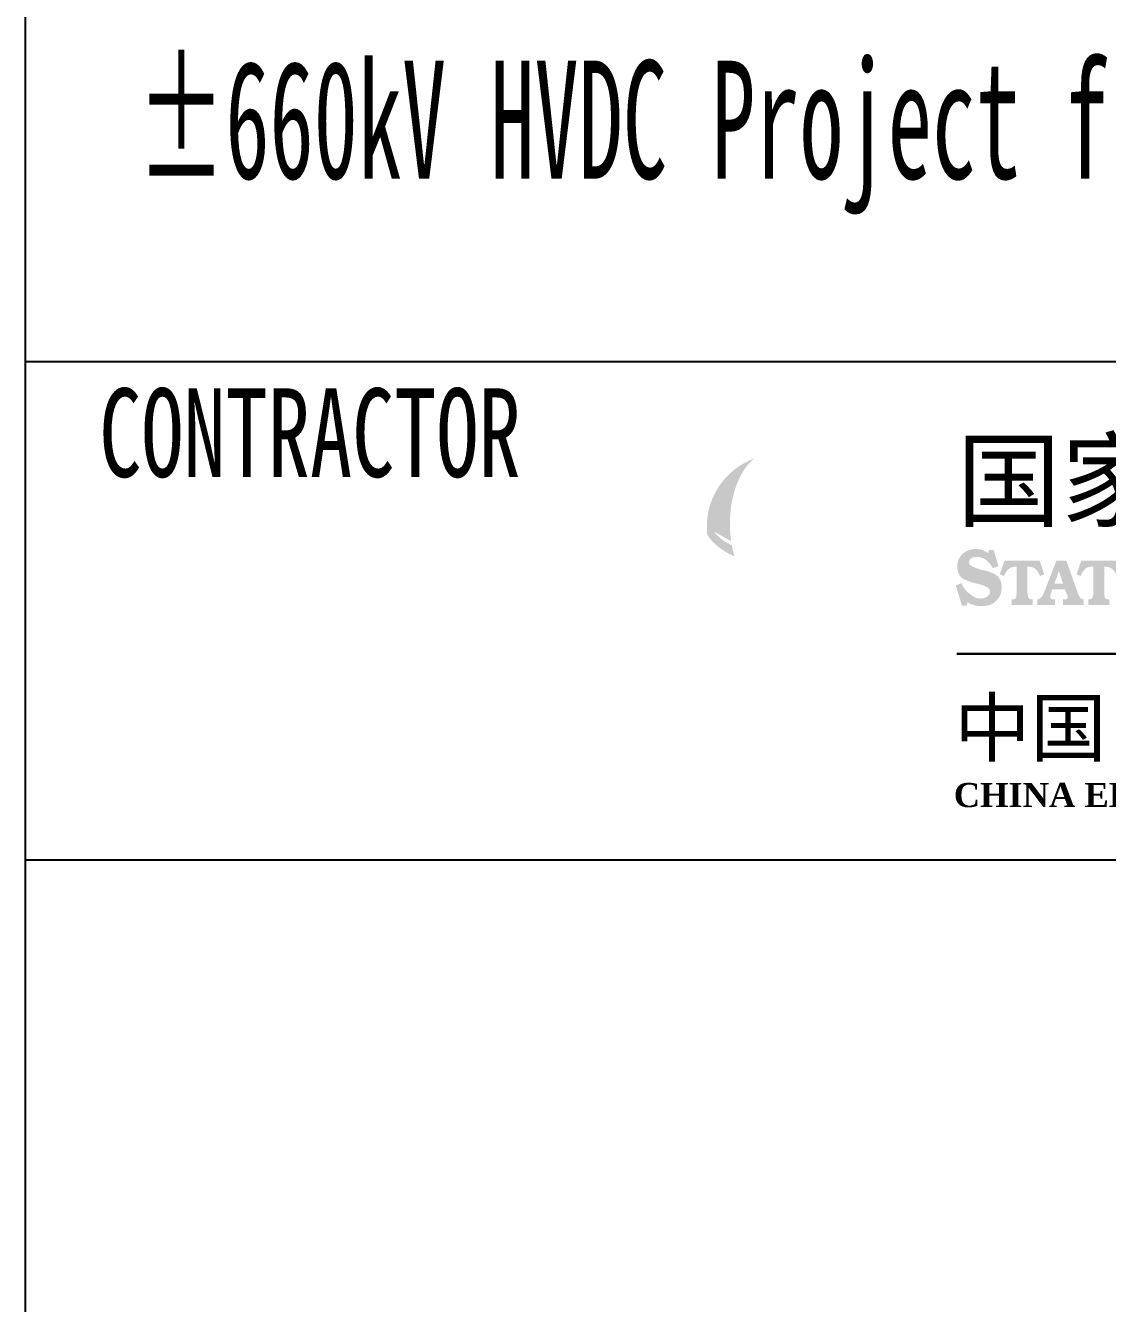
# Model space of a CAD drawing. Header units: millimetres. Extents: x 0 to 594, y 0 to 420.
# Drawn here: x 399 to 435.67, y 67.88 to 111.17 of the extents above; entities that cross this region are included whole.
import ezdxf
from ezdxf.enums import TextEntityAlignment as Align

# ---------------------------------------------------------------- set-up
doc = ezdxf.new("R2010")
doc.units = ezdxf.units.MM
doc.layers.add('GPDRAW', color=1, linetype='Continuous')
doc.styles.add('Cad logo ht', font='simhei.ttf')
doc.styles.add('Cad logo times', font='times.ttf')
doc.styles.add('Cad Logo wryh', font='Microsoft YaHei.ttf')
doc.styles.add('ECL', font='', dxfattribs={"width": 0.7, "height": 3})
doc.styles.add('LXL', font='', dxfattribs={"width": 0.7, "height": 3})
doc.styles.get('ECL').set_extended_font_data('FangSong_GB2312')
doc.styles.get('LXL').set_extended_font_data('仿宋_GB2312')

# ---------------------------------------------------------------- blocks, each defined once
blk = doc.blocks.new('*U59')
at = {"linetype": 'Continuous', "lineweight": 0}
h = blk.add_hatch(color=138, dxfattribs=at)
edge = h.paths.add_edge_path(flags=0)
edge.add_spline(control_points=[(-9.673, 4.669), (-9.642, 4.503), (-9.603, 4.343), (-9.558, 4.191)], knot_values=[0, 0, 0, 0, 0.125, 0.125, 0.125, 0.125], degree=3, periodic=0)
edge.add_spline(control_points=[(-9.558, 4.191), (-9.603, 4.343), (-9.642, 4.503), (-9.673, 4.669)], knot_values=[0, 0, 0, 0, 0.125, 0.125, 0.125, 0.125], degree=3, periodic=0)
edge = h.paths.add_edge_path(flags=0)
edge.add_spline(control_points=[(-9.558, 4.191), (-9.603, 4.343), (-9.642, 4.503), (-9.673, 4.669)], knot_values=[0, 0, 0, 0, 0.125, 0.125, 0.125, 0.125], degree=3, periodic=0)
edge.add_spline(control_points=[(-9.558, 4.191), (-9.603, 4.343), (-9.642, 4.503), (-9.673, 4.669)], knot_values=[0, 0, 0, 0, 0.125, 0.125, 0.125, 0.125], degree=3, periodic=0)
edge = h.paths.add_edge_path(flags=0)
edge.add_spline(control_points=[(-9.558, 4.191), (-9.603, 4.343), (-9.642, 4.503), (-9.673, 4.669)], knot_values=[0, 0, 0, 0, 0.125, 0.125, 0.125, 0.125], degree=3, periodic=0)
edge.add_spline(control_points=[(-9.558, 4.191), (-9.603, 4.343), (-9.642, 4.503), (-9.673, 4.669)], knot_values=[0, 0, 0, 0, 0.125, 0.125, 0.125, 0.125], degree=3, periodic=0)
edge = h.paths.add_edge_path(flags=0)
edge.add_spline(control_points=[(-9.673, 4.669), (-10.004, 4.829), (-10.266, 5.027), (-10.434, 5.255)], knot_values=[0.125, 0.125, 0.125, 0.125, 0.25, 0.25, 0.25, 0.25], degree=3, periodic=0)
edge.add_spline(control_points=[(-9.673, 4.669), (-10.004, 4.829), (-10.266, 5.027), (-10.434, 5.255)], knot_values=[0.125, 0.125, 0.125, 0.125, 0.25, 0.25, 0.25, 0.25], degree=3, periodic=0)
edge = h.paths.add_edge_path(flags=17)
edge.add_spline(control_points=[(-9.673, 4.669), (-10.004, 4.829), (-10.266, 5.027), (-10.434, 5.255)], knot_values=[0.125, 0.125, 0.125, 0.125, 0.25, 0.25, 0.25, 0.25], degree=3, periodic=0)
edge.add_spline(control_points=[(-9.673, 4.669), (-10.004, 4.829), (-10.266, 5.027), (-10.434, 5.255)], knot_values=[0.125, 0.125, 0.125, 0.125, 0.25, 0.25, 0.25, 0.25], degree=3, periodic=0)
edge = h.paths.add_edge_path(flags=16)
edge.add_spline(control_points=[(-9.673, 4.669), (-10.004, 4.829), (-10.266, 5.027), (-10.434, 5.255)], knot_values=[0.125, 0.125, 0.125, 0.125, 0.25, 0.25, 0.25, 0.25], degree=3, periodic=0)
edge.add_spline(control_points=[(-9.673, 4.669), (-10.004, 4.829), (-10.266, 5.027), (-10.434, 5.255)], knot_values=[0.125, 0.125, 0.125, 0.125, 0.25, 0.25, 0.25, 0.25], degree=3, periodic=0)
edge = h.paths.add_edge_path(flags=17)
edge.add_spline(control_points=[(-9.702, 4.847), (-9.737, 5.087), (-9.756, 5.339), (-9.756, 5.598), (-9.756, 5.598), (-9.756, 6.839), (-9.327, 7.91), (-8.708, 8.402)], knot_values=[0.375, 0.375, 0.375, 0.375, 0.5, 0.5, 0.5, 0.5001, 0.625, 0.625, 0.625, 0.625], degree=3, periodic=0)
edge.add_spline(control_points=[(-8.708, 8.402), (-9.327, 7.91), (-9.756, 6.839), (-9.756, 5.598), (-9.756, 5.598), (-9.756, 5.339), (-9.737, 5.087), (-9.702, 4.847)], knot_values=[0.375, 0.375, 0.375, 0.375, 0.5, 0.5, 0.5, 0.5001, 0.625, 0.625, 0.625, 0.625], degree=3, periodic=0)
edge = h.paths.add_edge_path(flags=0)
edge.add_spline(control_points=[(-9.702, 4.847), (-9.737, 5.087), (-9.756, 5.339), (-9.756, 5.598), (-9.756, 5.598), (-9.756, 6.839), (-9.327, 7.91), (-8.708, 8.402)], knot_values=[0.375, 0.375, 0.375, 0.375, 0.5, 0.5, 0.5, 0.5001, 0.625, 0.625, 0.625, 0.625], degree=3, periodic=0)
edge.add_spline(control_points=[(-9.702, 4.847), (-9.737, 5.087), (-9.756, 5.339), (-9.756, 5.598), (-9.756, 5.598), (-9.756, 6.839), (-9.327, 7.91), (-8.708, 8.402)], knot_values=[0.375, 0.375, 0.375, 0.375, 0.5, 0.5, 0.5, 0.5001, 0.625, 0.625, 0.625, 0.625], degree=3, periodic=0)
edge = h.paths.add_edge_path(flags=16)
edge.add_spline(control_points=[(-9.702, 4.847), (-9.737, 5.087), (-9.756, 5.339), (-9.756, 5.598), (-9.756, 5.598), (-9.756, 6.839), (-9.327, 7.91), (-8.708, 8.402)], knot_values=[0.375, 0.375, 0.375, 0.375, 0.5, 0.5, 0.5, 0.5001, 0.625, 0.625, 0.625, 0.625], degree=3, periodic=0)
edge.add_spline(control_points=[(-9.702, 4.847), (-9.737, 5.087), (-9.756, 5.339), (-9.756, 5.598), (-9.756, 5.598), (-9.756, 6.839), (-9.327, 7.91), (-8.708, 8.402)], knot_values=[0.375, 0.375, 0.375, 0.375, 0.5, 0.5, 0.5, 0.5001, 0.625, 0.625, 0.625, 0.625], degree=3, periodic=0)
edge = h.paths.add_edge_path()
edge.add_spline(control_points=[(-10.727, 5.115), (-10.49, 4.743), (-10.08, 4.423), (-9.558, 4.191)], knot_values=[0.875, 0.875, 0.875, 0.875, 1, 1, 1, 1], degree=3, periodic=0)
edge.add_spline(control_points=[(-9.558, 4.191), (-9.603, 4.343), (-9.642, 4.503), (-9.673, 4.669)], knot_values=[0, 0, 0, 0, 0.125, 0.125, 0.125, 0.125], degree=3, periodic=0)
edge.add_spline(control_points=[(-9.673, 4.669), (-10.004, 4.829), (-10.266, 5.027), (-10.434, 5.255)], knot_values=[0.125, 0.125, 0.125, 0.125, 0.25, 0.25, 0.25, 0.25], degree=3, periodic=0)
edge.add_spline(control_points=[(-10.434, 5.255), (-10.226, 5.096), (-9.979, 4.959), (-9.702, 4.847)], knot_values=[0.25, 0.25, 0.25, 0.25, 0.375, 0.375, 0.375, 0.375], degree=3, periodic=0)
edge.add_spline(control_points=[(-9.702, 4.847), (-9.737, 5.087), (-9.756, 5.339), (-9.756, 5.598), (-9.756, 5.598), (-9.756, 6.839), (-9.327, 7.91), (-8.708, 8.402)], knot_values=[0.375, 0.375, 0.375, 0.375, 0.5, 0.5, 0.5, 0.5001, 0.625, 0.625, 0.625, 0.625], degree=3, periodic=0)
edge.add_spline(control_points=[(-8.708, 8.402), (-9.899, 7.965), (-10.748, 6.821), (-10.748, 5.479), (-10.748, 5.479), (-10.748, 5.356), (-10.741, 5.234), (-10.727, 5.115)], knot_values=[0.625, 0.625, 0.625, 0.625, 0.75, 0.75, 0.75, 0.7501, 0.875, 0.875, 0.875, 0.875], degree=3, periodic=0)
edge = h.paths.add_edge_path(flags=16)
edge.add_spline(control_points=[(-10.727, 5.115), (-10.49, 4.743), (-10.08, 4.423), (-9.558, 4.191)], knot_values=[0.875, 0.875, 0.875, 0.875, 1, 1, 1, 1], degree=3, periodic=0)
edge.add_spline(control_points=[(-10.727, 5.115), (-10.49, 4.743), (-10.08, 4.423), (-9.558, 4.191)], knot_values=[0.875, 0.875, 0.875, 0.875, 1, 1, 1, 1], degree=3, periodic=0)
edge = h.paths.add_edge_path(flags=0)
edge.add_spline(control_points=[(-8.708, 8.402), (-9.899, 7.965), (-10.748, 6.821), (-10.748, 5.479), (-10.748, 5.479), (-10.748, 5.356), (-10.741, 5.234), (-10.727, 5.115)], knot_values=[0.625, 0.625, 0.625, 0.625, 0.75, 0.75, 0.75, 0.7501, 0.875, 0.875, 0.875, 0.875], degree=3, periodic=0)
edge.add_spline(control_points=[(-8.708, 8.402), (-9.899, 7.965), (-10.748, 6.821), (-10.748, 5.479), (-10.748, 5.479), (-10.748, 5.356), (-10.741, 5.234), (-10.727, 5.115)], knot_values=[0.625, 0.625, 0.625, 0.625, 0.75, 0.75, 0.75, 0.7501, 0.875, 0.875, 0.875, 0.875], degree=3, periodic=0)
edge = h.paths.add_edge_path(flags=17)
edge.add_spline(control_points=[(-8.708, 8.402), (-9.899, 7.965), (-10.748, 6.821), (-10.748, 5.479), (-10.748, 5.479), (-10.748, 5.356), (-10.741, 5.234), (-10.727, 5.115)], knot_values=[0.625, 0.625, 0.625, 0.625, 0.75, 0.75, 0.75, 0.7501, 0.875, 0.875, 0.875, 0.875], degree=3, periodic=0)
edge.add_spline(control_points=[(-8.708, 8.402), (-9.899, 7.965), (-10.748, 6.821), (-10.748, 5.479), (-10.748, 5.479), (-10.748, 5.356), (-10.741, 5.234), (-10.727, 5.115)], knot_values=[0.625, 0.625, 0.625, 0.625, 0.75, 0.75, 0.75, 0.7501, 0.875, 0.875, 0.875, 0.875], degree=3, periodic=0)
edge = h.paths.add_edge_path(flags=16)
edge.add_spline(control_points=[(-8.708, 8.402), (-9.899, 7.965), (-10.748, 6.821), (-10.748, 5.479), (-10.748, 5.479), (-10.748, 5.356), (-10.741, 5.234), (-10.727, 5.115)], knot_values=[0.625, 0.625, 0.625, 0.625, 0.75, 0.75, 0.75, 0.7501, 0.875, 0.875, 0.875, 0.875], degree=3, periodic=0)
edge.add_spline(control_points=[(-8.708, 8.402), (-9.899, 7.965), (-10.748, 6.821), (-10.748, 5.479), (-10.748, 5.479), (-10.748, 5.356), (-10.741, 5.234), (-10.727, 5.115)], knot_values=[0.625, 0.625, 0.625, 0.625, 0.75, 0.75, 0.75, 0.7501, 0.875, 0.875, 0.875, 0.875], degree=3, periodic=0)
edge = h.paths.add_edge_path(flags=17)
edge.add_spline(control_points=[(-10.727, 5.115), (-10.49, 4.743), (-10.08, 4.423), (-9.558, 4.191)], knot_values=[0.875, 0.875, 0.875, 0.875, 1, 1, 1, 1], degree=3, periodic=0)
edge.add_spline(control_points=[(-10.727, 5.115), (-10.49, 4.743), (-10.08, 4.423), (-9.558, 4.191)], knot_values=[0.875, 0.875, 0.875, 0.875, 1, 1, 1, 1], degree=3, periodic=0)
edge = h.paths.add_edge_path(flags=0)
edge.add_spline(control_points=[(-10.727, 5.115), (-10.49, 4.743), (-10.08, 4.423), (-9.558, 4.191)], knot_values=[0.875, 0.875, 0.875, 0.875, 1, 1, 1, 1], degree=3, periodic=0)
edge.add_spline(control_points=[(-10.727, 5.115), (-10.49, 4.743), (-10.08, 4.423), (-9.558, 4.191)], knot_values=[0.875, 0.875, 0.875, 0.875, 1, 1, 1, 1], degree=3, periodic=0)
edge = h.paths.add_edge_path(flags=0)
edge.add_spline(control_points=[(-10.434, 5.255), (-10.226, 5.096), (-9.979, 4.959), (-9.702, 4.847)], knot_values=[0.25, 0.25, 0.25, 0.25, 0.375, 0.375, 0.375, 0.375], degree=3, periodic=0)
edge.add_spline(control_points=[(-10.434, 5.255), (-10.226, 5.096), (-9.979, 4.959), (-9.702, 4.847)], knot_values=[0.25, 0.25, 0.25, 0.25, 0.375, 0.375, 0.375, 0.375], degree=3, periodic=0)
edge = h.paths.add_edge_path(flags=0)
edge.add_spline(control_points=[(-10.434, 5.255), (-10.226, 5.096), (-9.979, 4.959), (-9.702, 4.847)], knot_values=[0.25, 0.25, 0.25, 0.25, 0.375, 0.375, 0.375, 0.375], degree=3, periodic=0)
edge.add_spline(control_points=[(-10.434, 5.255), (-10.226, 5.096), (-9.979, 4.959), (-9.702, 4.847)], knot_values=[0.25, 0.25, 0.25, 0.25, 0.375, 0.375, 0.375, 0.375], degree=3, periodic=0)
edge = h.paths.add_edge_path(flags=0)
edge.add_spline(control_points=[(-10.434, 5.255), (-10.226, 5.096), (-9.979, 4.959), (-9.702, 4.847)], knot_values=[0.25, 0.25, 0.25, 0.25, 0.375, 0.375, 0.375, 0.375], degree=3, periodic=0)
h = blk.add_hatch(color=138, dxfattribs=at)
edge = h.paths.add_edge_path()
edge.add_spline(control_points=[(1.097, 4.474), (1.178, 4.433), (1.278, 4.393), (1.359, 4.333)], knot_values=[0.970588, 0.970588, 0.970588, 0.970588, 1, 1, 1, 1], degree=3, periodic=0)
edge.add_spline(control_points=[(1.359, 4.333), (1.399, 4.474), (1.399, 4.474), (1.399, 4.474)], knot_values=[0, 0, 0, 0, 0.029412, 0.029412, 0.029412, 0.029412], degree=3, periodic=0)
edge.add_spline(control_points=[(1.399, 4.474), (1.601, 4.474), (1.601, 4.474), (1.601, 4.474)], knot_values=[0.029412, 0.029412, 0.029412, 0.029412, 0.058824, 0.058824, 0.058824, 0.058824], degree=3, periodic=0)
edge.add_spline(control_points=[(1.601, 4.474), (1.802, 3.768), (1.802, 3.768), (1.802, 3.768)], knot_values=[0.058824, 0.058824, 0.058824, 0.058824, 0.088235, 0.088235, 0.088235, 0.088235], degree=3, periodic=0)
edge.add_spline(control_points=[(1.802, 3.768), (1.561, 3.688), (1.561, 3.688), (1.561, 3.688)], knot_values=[0.088235, 0.088235, 0.088235, 0.088235, 0.117647, 0.117647, 0.117647, 0.117647], degree=3, periodic=0)
edge.add_spline(control_points=[(1.561, 3.688), (1.48, 3.829), (1.379, 3.95), (1.258, 4.05)], knot_values=[0.117647, 0.117647, 0.117647, 0.117647, 0.147059, 0.147059, 0.147059, 0.147059], degree=3, periodic=0)
edge.add_spline(control_points=[(1.258, 4.05), (1.137, 4.131), (1.017, 4.171), (0.876, 4.171), (0.876, 4.171), (0.775, 4.171), (0.694, 4.151), (0.634, 4.111)], knot_values=[0.147059, 0.147059, 0.147059, 0.147059, 0.176471, 0.176471, 0.176471, 0.176571, 0.205882, 0.205882, 0.205882, 0.205882], degree=3, periodic=0)
edge.add_spline(control_points=[(0.634, 4.111), (0.573, 4.071), (0.533, 4.01), (0.533, 3.93), (0.533, 3.93), (0.533, 3.809), (0.734, 3.708), (1.097, 3.607)], knot_values=[0.205882, 0.205882, 0.205882, 0.205882, 0.235294, 0.235294, 0.235294, 0.235394, 0.264706, 0.264706, 0.264706, 0.264706], degree=3, periodic=0)
edge.add_spline(control_points=[(1.097, 3.607), (1.158, 3.607), (1.198, 3.587), (1.218, 3.587)], knot_values=[0.264706, 0.264706, 0.264706, 0.264706, 0.294118, 0.294118, 0.294118, 0.294118], degree=3, periodic=0)
edge.add_spline(control_points=[(1.218, 3.587), (1.5, 3.506), (1.681, 3.426), (1.782, 3.325)], knot_values=[0.294118, 0.294118, 0.294118, 0.294118, 0.323529, 0.323529, 0.323529, 0.323529], degree=3, periodic=0)
edge.add_spline(control_points=[(1.782, 3.325), (1.883, 3.204), (1.943, 3.063), (1.943, 2.882), (1.943, 2.882), (1.943, 2.62), (1.863, 2.418), (1.702, 2.277)], knot_values=[0.323529, 0.323529, 0.323529, 0.323529, 0.352941, 0.352941, 0.352941, 0.353041, 0.382353, 0.382353, 0.382353, 0.382353], degree=3, periodic=0)
edge.add_spline(control_points=[(1.702, 2.277), (1.561, 2.116), (1.339, 2.056), (1.097, 2.056), (1.097, 2.056), (0.976, 2.056), (0.876, 2.056), (0.775, 2.096)], knot_values=[0.382353, 0.382353, 0.382353, 0.382353, 0.411765, 0.411765, 0.411765, 0.411865, 0.441176, 0.441176, 0.441176, 0.441176], degree=3, periodic=0)
edge.add_spline(control_points=[(0.775, 2.096), (0.654, 2.116), (0.553, 2.156), (0.473, 2.217)], knot_values=[0.441176, 0.441176, 0.441176, 0.441176, 0.470588, 0.470588, 0.470588, 0.470588], degree=3, periodic=0)
edge.add_spline(control_points=[(0.473, 2.217), (0.432, 2.076), (0.432, 2.076), (0.432, 2.076)], knot_values=[0.470588, 0.470588, 0.470588, 0.470588, 0.5, 0.5, 0.5, 0.5], degree=3, periodic=0)
edge.add_spline(control_points=[(0.432, 2.076), (0.231, 2.076), (0.231, 2.076), (0.231, 2.076)], knot_values=[0.5, 0.5, 0.5, 0.5, 0.529412, 0.529412, 0.529412, 0.529412], degree=3, periodic=0)
edge.add_spline(control_points=[(0.231, 2.076), (-0.031, 2.942), (-0.031, 2.942), (-0.031, 2.942)], knot_values=[0.529412, 0.529412, 0.529412, 0.529412, 0.558824, 0.558824, 0.558824, 0.558824], degree=3, periodic=0)
edge.add_spline(control_points=[(-0.031, 2.942), (0.211, 3.043), (0.211, 3.043), (0.211, 3.043)], knot_values=[0.558824, 0.558824, 0.558824, 0.558824, 0.588235, 0.588235, 0.588235, 0.588235], degree=3, periodic=0)
edge.add_spline(control_points=[(0.211, 3.043), (0.311, 2.821), (0.432, 2.66), (0.593, 2.559)], knot_values=[0.588235, 0.588235, 0.588235, 0.588235, 0.617647, 0.617647, 0.617647, 0.617647], degree=3, periodic=0)
edge.add_spline(control_points=[(0.593, 2.559), (0.734, 2.438), (0.876, 2.378), (1.037, 2.378), (1.037, 2.378), (1.158, 2.378), (1.258, 2.418), (1.339, 2.479)], knot_values=[0.617647, 0.617647, 0.617647, 0.617647, 0.647059, 0.647059, 0.647059, 0.647159, 0.676471, 0.676471, 0.676471, 0.676471], degree=3, periodic=0)
edge.add_spline(control_points=[(1.339, 2.479), (1.42, 2.539), (1.44, 2.6), (1.44, 2.68), (1.44, 2.68), (1.44, 2.821), (1.278, 2.922), (0.956, 3.003)], knot_values=[0.676471, 0.676471, 0.676471, 0.676471, 0.705882, 0.705882, 0.705882, 0.705982, 0.735294, 0.735294, 0.735294, 0.735294], degree=3, periodic=0)
edge.add_spline(control_points=[(0.956, 3.003), (0.916, 3.023), (0.876, 3.023), (0.855, 3.023)], knot_values=[0.735294, 0.735294, 0.735294, 0.735294, 0.764706, 0.764706, 0.764706, 0.764706], degree=3, periodic=0)
edge.add_spline(control_points=[(0.855, 3.023), (0.694, 3.063), (0.573, 3.103), (0.473, 3.144)], knot_values=[0.764706, 0.764706, 0.764706, 0.764706, 0.794118, 0.794118, 0.794118, 0.794118], degree=3, periodic=0)
edge.add_spline(control_points=[(0.473, 3.144), (0.392, 3.184), (0.311, 3.204), (0.291, 3.224)], knot_values=[0.794118, 0.794118, 0.794118, 0.794118, 0.823529, 0.823529, 0.823529, 0.823529], degree=3, periodic=0)
edge.add_spline(control_points=[(0.291, 3.224), (0.19, 3.285), (0.13, 3.365), (0.09, 3.466)], knot_values=[0.823529, 0.823529, 0.823529, 0.823529, 0.852941, 0.852941, 0.852941, 0.852941], degree=3, periodic=0)
edge.add_spline(control_points=[(0.09, 3.466), (0.049, 3.547), (0.029, 3.647), (0.029, 3.748), (0.029, 3.748), (0.029, 3.97), (0.11, 4.151), (0.251, 4.292)], knot_values=[0.852941, 0.852941, 0.852941, 0.852941, 0.882353, 0.882353, 0.882353, 0.882453, 0.911765, 0.911765, 0.911765, 0.911765], degree=3, periodic=0)
edge.add_spline(control_points=[(0.251, 4.292), (0.412, 4.433), (0.593, 4.514), (0.835, 4.514), (0.835, 4.514), (0.916, 4.514), (1.017, 4.494), (1.097, 4.474)], knot_values=[0.911765, 0.911765, 0.911765, 0.911765, 0.941176, 0.941176, 0.941176, 0.941276, 0.970588, 0.970588, 0.970588, 0.970588], degree=3, periodic=0)
h = blk.add_hatch(color=138, dxfattribs=at)
edge = h.paths.add_edge_path()
edge.add_spline(control_points=[(1.863, 3.426), (1.863, 3.426), (2.064, 4.01), (2.064, 4.01)], knot_values=[1, 1, 1, 1, 1.440563, 1.440563, 1.440563, 1.440563], degree=3, periodic=0)
edge.add_spline(control_points=[(2.064, 4.01), (3.576, 4.01), (3.576, 4.01), (3.576, 4.01)], knot_values=[0, 0, 0, 0, 0.052632, 0.052632, 0.052632, 0.052632], degree=3, periodic=0)
edge.add_spline(control_points=[(3.576, 4.01), (3.777, 3.426), (3.777, 3.426), (3.777, 3.426)], knot_values=[0.052632, 0.052632, 0.052632, 0.052632, 0.105263, 0.105263, 0.105263, 0.105263], degree=3, periodic=0)
edge.add_spline(control_points=[(3.777, 3.426), (3.596, 3.345), (3.596, 3.345), (3.596, 3.345)], knot_values=[0.105263, 0.105263, 0.105263, 0.105263, 0.157895, 0.157895, 0.157895, 0.157895], degree=3, periodic=0)
edge.add_spline(control_points=[(3.596, 3.345), (3.535, 3.506), (3.455, 3.607), (3.374, 3.668)], knot_values=[0.157895, 0.157895, 0.157895, 0.157895, 0.210526, 0.210526, 0.210526, 0.210526], degree=3, periodic=0)
edge.add_spline(control_points=[(3.374, 3.668), (3.293, 3.728), (3.213, 3.748), (3.092, 3.748), (3.092, 3.748), (3.052, 3.748), (3.052, 3.748), (3.052, 3.748)], knot_values=[0.210526, 0.210526, 0.210526, 0.210526, 0.263158, 0.263158, 0.263158, 0.263258, 0.315789, 0.315789, 0.315789, 0.315789], degree=3, periodic=0)
edge.add_spline(control_points=[(3.052, 3.748), (3.052, 2.68), (3.052, 2.68), (3.052, 2.68)], knot_values=[0.315789, 0.315789, 0.315789, 0.315789, 0.368421, 0.368421, 0.368421, 0.368421], degree=3, periodic=0)
edge.add_spline(control_points=[(3.052, 2.68), (3.052, 2.539), (3.072, 2.438), (3.112, 2.398)], knot_values=[0.368421, 0.368421, 0.368421, 0.368421, 0.421053, 0.421053, 0.421053, 0.421053], degree=3, periodic=0)
edge.add_spline(control_points=[(3.112, 2.398), (3.132, 2.358), (3.193, 2.338), (3.273, 2.338)], knot_values=[0.421053, 0.421053, 0.421053, 0.421053, 0.473684, 0.473684, 0.473684, 0.473684], degree=3, periodic=0)
edge.add_spline(control_points=[(3.273, 2.338), (3.273, 2.096), (3.273, 2.096), (3.273, 2.096)], knot_values=[0.473684, 0.473684, 0.473684, 0.473684, 0.526316, 0.526316, 0.526316, 0.526316], degree=3, periodic=0)
edge.add_spline(control_points=[(3.273, 2.096), (2.367, 2.096), (2.367, 2.096), (2.367, 2.096)], knot_values=[0.526316, 0.526316, 0.526316, 0.526316, 0.578947, 0.578947, 0.578947, 0.578947], degree=3, periodic=0)
edge.add_spline(control_points=[(2.367, 2.096), (2.367, 2.338), (2.367, 2.338), (2.367, 2.338)], knot_values=[0.578947, 0.578947, 0.578947, 0.578947, 0.631579, 0.631579, 0.631579, 0.631579], degree=3, periodic=0)
edge.add_spline(control_points=[(2.367, 2.338), (2.447, 2.338), (2.508, 2.358), (2.548, 2.398)], knot_values=[0.631579, 0.631579, 0.631579, 0.631579, 0.684211, 0.684211, 0.684211, 0.684211], degree=3, periodic=0)
edge.add_spline(control_points=[(2.548, 2.398), (2.568, 2.438), (2.588, 2.539), (2.588, 2.68), (2.588, 2.68), (2.588, 3.748), (2.588, 3.748), (2.588, 3.748)], knot_values=[0.684211, 0.684211, 0.684211, 0.684211, 0.736842, 0.736842, 0.736842, 0.736942, 0.789474, 0.789474, 0.789474, 0.789474], degree=3, periodic=0)
edge.add_spline(control_points=[(2.588, 3.748), (2.568, 3.748), (2.568, 3.748), (2.568, 3.748)], knot_values=[0.789474, 0.789474, 0.789474, 0.789474, 0.842105, 0.842105, 0.842105, 0.842105], degree=3, periodic=0)
edge.add_spline(control_points=[(2.568, 3.748), (2.447, 3.748), (2.346, 3.728), (2.266, 3.668)], knot_values=[0.842105, 0.842105, 0.842105, 0.842105, 0.894737, 0.894737, 0.894737, 0.894737], degree=3, periodic=0)
edge.add_spline(control_points=[(2.266, 3.668), (2.185, 3.607), (2.105, 3.506), (2.044, 3.345)], knot_values=[0.894737, 0.894737, 0.894737, 0.894737, 0.947368, 0.947368, 0.947368, 0.947368], degree=3, periodic=0)
edge.add_spline(control_points=[(2.044, 3.345), (1.863, 3.426), (1.863, 3.426), (1.863, 3.426)], knot_values=[0.947368, 0.947368, 0.947368, 0.947368, 1, 1, 1, 1], degree=3, periodic=0)
h = blk.add_hatch(color=138, dxfattribs=at)
edge = h.paths.add_edge_path()
edge.add_spline(control_points=[(4.301, 4.01), (4.301, 4.01), (3.777, 2.66), (3.777, 2.66)], knot_values=[1, 1, 1, 1, 2.032163, 2.032163, 2.032163, 2.032163], degree=3, periodic=0)
edge.add_spline(control_points=[(3.777, 2.66), (3.777, 2.66), (3.777, 2.64), (3.757, 2.62)], knot_values=[0, 0, 0, 0, 0.041667, 0.041667, 0.041667, 0.041667], degree=3, periodic=0)
edge.add_spline(control_points=[(3.757, 2.62), (3.696, 2.459), (3.596, 2.358), (3.475, 2.338)], knot_values=[0.041667, 0.041667, 0.041667, 0.041667, 0.083333, 0.083333, 0.083333, 0.083333], degree=3, periodic=0)
edge.add_spline(control_points=[(3.475, 2.338), (3.475, 2.096), (3.475, 2.096), (3.475, 2.096)], knot_values=[0.083333, 0.083333, 0.083333, 0.083333, 0.125, 0.125, 0.125, 0.125], degree=3, periodic=0)
edge.add_spline(control_points=[(3.475, 2.096), (4.241, 2.096), (4.241, 2.096), (4.241, 2.096)], knot_values=[0.125, 0.125, 0.125, 0.125, 0.166667, 0.166667, 0.166667, 0.166667], degree=3, periodic=0)
edge.add_spline(control_points=[(4.241, 2.096), (4.241, 2.338), (4.241, 2.338), (4.241, 2.338)], knot_values=[0.166667, 0.166667, 0.166667, 0.166667, 0.208333, 0.208333, 0.208333, 0.208333], degree=3, periodic=0)
edge.add_spline(control_points=[(4.241, 2.338), (4.16, 2.338), (4.099, 2.338), (4.079, 2.358)], knot_values=[0.208333, 0.208333, 0.208333, 0.208333, 0.25, 0.25, 0.25, 0.25], degree=3, periodic=0)
edge.add_spline(control_points=[(4.079, 2.358), (4.039, 2.378), (4.039, 2.418), (4.039, 2.459), (4.039, 2.459), (4.039, 2.479), (4.039, 2.479), (4.039, 2.499)], knot_values=[0.25, 0.25, 0.25, 0.25, 0.291667, 0.291667, 0.291667, 0.291767, 0.333333, 0.333333, 0.333333, 0.333333], degree=3, periodic=0)
edge.add_spline(control_points=[(4.039, 2.499), (4.039, 2.499), (4.039, 2.519), (4.039, 2.519)], knot_values=[0.333333, 0.333333, 0.333333, 0.333333, 0.375, 0.375, 0.375, 0.375], degree=3, periodic=0)
edge.add_spline(control_points=[(4.039, 2.519), (4.12, 2.781), (4.12, 2.781), (4.12, 2.781)], knot_values=[0.375, 0.375, 0.375, 0.375, 0.416667, 0.416667, 0.416667, 0.416667], degree=3, periodic=0)
edge.add_spline(control_points=[(4.12, 2.781), (4.664, 2.781), (4.664, 2.781), (4.664, 2.781)], knot_values=[0.416667, 0.416667, 0.416667, 0.416667, 0.458333, 0.458333, 0.458333, 0.458333], degree=3, periodic=0)
edge.add_spline(control_points=[(4.664, 2.781), (4.764, 2.519), (4.764, 2.519), (4.764, 2.519)], knot_values=[0.458333, 0.458333, 0.458333, 0.458333, 0.5, 0.5, 0.5, 0.5], degree=3, periodic=0)
edge.add_spline(control_points=[(4.764, 2.519), (4.764, 2.519), (4.785, 2.499), (4.785, 2.479)], knot_values=[0.5, 0.5, 0.5, 0.5, 0.541667, 0.541667, 0.541667, 0.541667], degree=3, periodic=0)
edge.add_spline(control_points=[(4.785, 2.479), (4.785, 2.479), (4.785, 2.459), (4.785, 2.438), (4.785, 2.438), (4.785, 2.398), (4.764, 2.378), (4.744, 2.358), (4.744, 2.358), (4.724, 2.338), (4.664, 2.338), (4.603, 2.338), (4.603, 2.338), (4.583, 2.338), (4.583, 2.338), (4.583, 2.338)], knot_values=[0.541667, 0.541667, 0.541667, 0.541667, 0.583333, 0.583333, 0.583333, 0.583433, 0.625, 0.625, 0.625, 0.6251, 0.666667, 0.666667, 0.666667, 0.666767, 0.708333, 0.708333, 0.708333, 0.708333], degree=3, periodic=0)
edge.add_spline(control_points=[(4.583, 2.338), (4.583, 2.096), (4.583, 2.096), (4.583, 2.096)], knot_values=[0.708333, 0.708333, 0.708333, 0.708333, 0.75, 0.75, 0.75, 0.75], degree=3, periodic=0)
edge.add_spline(control_points=[(4.583, 2.096), (5.47, 2.096), (5.47, 2.096), (5.47, 2.096)], knot_values=[0.75, 0.75, 0.75, 0.75, 0.791667, 0.791667, 0.791667, 0.791667], degree=3, periodic=0)
edge.add_spline(control_points=[(5.47, 2.096), (5.47, 2.338), (5.47, 2.338), (5.47, 2.338)], knot_values=[0.791667, 0.791667, 0.791667, 0.791667, 0.833333, 0.833333, 0.833333, 0.833333], degree=3, periodic=0)
edge.add_spline(control_points=[(5.47, 2.338), (5.369, 2.338), (5.288, 2.438), (5.228, 2.579)], knot_values=[0.833333, 0.833333, 0.833333, 0.833333, 0.875, 0.875, 0.875, 0.875], degree=3, periodic=0)
edge.add_spline(control_points=[(5.228, 2.579), (5.228, 2.6), (5.228, 2.6), (5.228, 2.6)], knot_values=[0.875, 0.875, 0.875, 0.875, 0.916667, 0.916667, 0.916667, 0.916667], degree=3, periodic=0)
edge.add_spline(control_points=[(5.228, 2.6), (4.724, 4.01), (4.724, 4.01), (4.724, 4.01)], knot_values=[0.916667, 0.916667, 0.916667, 0.916667, 0.958333, 0.958333, 0.958333, 0.958333], degree=3, periodic=0)
edge.add_spline(control_points=[(4.724, 4.01), (4.301, 4.01), (4.301, 4.01), (4.301, 4.01)], knot_values=[0.958333, 0.958333, 0.958333, 0.958333, 1, 1, 1, 1], degree=3, periodic=0)
edge = h.paths.add_edge_path(flags=16)
edge.add_spline(control_points=[(4.402, 3.567), (4.402, 3.567), (4.583, 3.023), (4.583, 3.023)], knot_values=[1, 1, 1, 1, 1.408747, 1.408747, 1.408747, 1.408747], degree=3, periodic=0)
edge.add_spline(control_points=[(4.583, 3.023), (4.22, 3.023), (4.22, 3.023), (4.22, 3.023)], knot_values=[0, 0, 0, 0, 0.5, 0.5, 0.5, 0.5], degree=3, periodic=0)
edge.add_spline(control_points=[(4.22, 3.023), (4.402, 3.567), (4.402, 3.567), (4.402, 3.567)], knot_values=[0.5, 0.5, 0.5, 0.5, 1, 1, 1, 1], degree=3, periodic=0)
h = blk.add_hatch(color=138, dxfattribs=at)
edge = h.paths.add_edge_path()
edge.add_spline(control_points=[(5.167, 3.426), (5.167, 3.426), (5.369, 4.01), (5.369, 4.01)], knot_values=[1, 1, 1, 1, 1.440567, 1.440567, 1.440567, 1.440567], degree=3, periodic=0)
edge.add_spline(control_points=[(5.369, 4.01), (6.86, 4.01), (6.86, 4.01), (6.86, 4.01)], knot_values=[0, 0, 0, 0, 0.052632, 0.052632, 0.052632, 0.052632], degree=3, periodic=0)
edge.add_spline(control_points=[(6.86, 4.01), (7.082, 3.426), (7.082, 3.426), (7.082, 3.426)], knot_values=[0.052632, 0.052632, 0.052632, 0.052632, 0.105263, 0.105263, 0.105263, 0.105263], degree=3, periodic=0)
edge.add_spline(control_points=[(7.082, 3.426), (6.9, 3.345), (6.9, 3.345), (6.9, 3.345)], knot_values=[0.105263, 0.105263, 0.105263, 0.105263, 0.157895, 0.157895, 0.157895, 0.157895], degree=3, periodic=0)
edge.add_spline(control_points=[(6.9, 3.345), (6.84, 3.506), (6.759, 3.607), (6.679, 3.668)], knot_values=[0.157895, 0.157895, 0.157895, 0.157895, 0.210526, 0.210526, 0.210526, 0.210526], degree=3, periodic=0)
edge.add_spline(control_points=[(6.679, 3.668), (6.598, 3.728), (6.497, 3.748), (6.376, 3.748), (6.376, 3.748), (6.356, 3.748), (6.356, 3.748), (6.356, 3.748)], knot_values=[0.210526, 0.210526, 0.210526, 0.210526, 0.263158, 0.263158, 0.263158, 0.263258, 0.315789, 0.315789, 0.315789, 0.315789], degree=3, periodic=0)
edge.add_spline(control_points=[(6.356, 3.748), (6.356, 2.68), (6.356, 2.68), (6.356, 2.68)], knot_values=[0.315789, 0.315789, 0.315789, 0.315789, 0.368421, 0.368421, 0.368421, 0.368421], degree=3, periodic=0)
edge.add_spline(control_points=[(6.356, 2.68), (6.356, 2.539), (6.376, 2.438), (6.397, 2.398)], knot_values=[0.368421, 0.368421, 0.368421, 0.368421, 0.421053, 0.421053, 0.421053, 0.421053], degree=3, periodic=0)
edge.add_spline(control_points=[(6.397, 2.398), (6.437, 2.358), (6.477, 2.338), (6.578, 2.338)], knot_values=[0.421053, 0.421053, 0.421053, 0.421053, 0.473684, 0.473684, 0.473684, 0.473684], degree=3, periodic=0)
edge.add_spline(control_points=[(6.578, 2.338), (6.578, 2.096), (6.578, 2.096), (6.578, 2.096)], knot_values=[0.473684, 0.473684, 0.473684, 0.473684, 0.526316, 0.526316, 0.526316, 0.526316], degree=3, periodic=0)
edge.add_spline(control_points=[(6.578, 2.096), (5.671, 2.096), (5.671, 2.096), (5.671, 2.096)], knot_values=[0.526316, 0.526316, 0.526316, 0.526316, 0.578947, 0.578947, 0.578947, 0.578947], degree=3, periodic=0)
edge.add_spline(control_points=[(5.671, 2.096), (5.671, 2.338), (5.671, 2.338), (5.671, 2.338)], knot_values=[0.578947, 0.578947, 0.578947, 0.578947, 0.631579, 0.631579, 0.631579, 0.631579], degree=3, periodic=0)
edge.add_spline(control_points=[(5.671, 2.338), (5.752, 2.338), (5.812, 2.358), (5.832, 2.398)], knot_values=[0.631579, 0.631579, 0.631579, 0.631579, 0.684211, 0.684211, 0.684211, 0.684211], degree=3, periodic=0)
edge.add_spline(control_points=[(5.832, 2.398), (5.873, 2.438), (5.893, 2.539), (5.893, 2.68), (5.893, 2.68), (5.893, 3.748), (5.893, 3.748), (5.893, 3.748)], knot_values=[0.684211, 0.684211, 0.684211, 0.684211, 0.736842, 0.736842, 0.736842, 0.736942, 0.789474, 0.789474, 0.789474, 0.789474], degree=3, periodic=0)
edge.add_spline(control_points=[(5.893, 3.748), (5.853, 3.748), (5.853, 3.748), (5.853, 3.748)], knot_values=[0.789474, 0.789474, 0.789474, 0.789474, 0.842105, 0.842105, 0.842105, 0.842105], degree=3, periodic=0)
edge.add_spline(control_points=[(5.853, 3.748), (5.732, 3.748), (5.631, 3.728), (5.55, 3.668)], knot_values=[0.842105, 0.842105, 0.842105, 0.842105, 0.894737, 0.894737, 0.894737, 0.894737], degree=3, periodic=0)
edge.add_spline(control_points=[(5.55, 3.668), (5.49, 3.607), (5.409, 3.506), (5.329, 3.345)], knot_values=[0.894737, 0.894737, 0.894737, 0.894737, 0.947368, 0.947368, 0.947368, 0.947368], degree=3, periodic=0)
edge.add_spline(control_points=[(5.329, 3.345), (5.167, 3.426), (5.167, 3.426), (5.167, 3.426)], knot_values=[0.947368, 0.947368, 0.947368, 0.947368, 1, 1, 1, 1], degree=3, periodic=0)
at = {"color": 138, "const_width": 0.1}
blk.add_lwpolyline([(51.724, 0), (0, 0)], dxfattribs=at)
at = {"color": 138, "ltscale": 5, "insert": (0, 9.111), "char_height": 3.3, "width": 20.15422, "attachment_point": 1, "style": 'Cad Logo wryh'}
blk.add_mtext('{\\fMicrosoft YaHei|b1|i0|c134|p34;国家电网}', dxfattribs=at)
at = {"color": 138, "width": 55.48155, "attachment_point": 1}
for s, insert, char_height, style in [('{\\fSimHei|b1|i0|c134|p49;中国电力技术装备有限公司}', (-0.096, -1.98), 2.4, 'Cad logo ht'), ('{\\fTimes New Roman|b1|i0|c186|p18;CHINA ELECTRIC POWER EQUIPMENT AND TECHNOLOGY CO.,LTD.}', (-0.121, -5.554), 1.04, 'Cad logo times')]:
    blk.add_mtext(s, dxfattribs=dict(at, insert=insert, char_height=char_height, style=style))
blk = doc.blocks.new('*U64')
at = {"color": 0, "style": 'LXL', "width": 0.55}
blk.add_text('±660kV HVDC Project from Matiari to Lahore in Pakistan', height=4, dxfattribs=at).set_placement((-1.653, -4.548), align=Align.MIDDLE)
blk = doc.blocks.new('XXDAFRAM-CH-HENG-A2')
at = {"layer": 'GPDRAW', "color": 1, "linetype": 'Continuous'}
blk.add_line((399, 60.278), (399, 122.267), dxfattribs=at)
at = {"layer": 'GPDRAW'}
for p, q in [((584, 99.769), (399, 99.769)), ((584, 82.889), (399, 82.889))]:
    blk.add_line(p, q, dxfattribs=at)
blk.add_blockref('*U64', (445.589, 112.107))
at = {"color": 138, "xscale": 0.7874015748038801, "yscale": 0.7874015748029706, "zscale": 0.7874015748031497}
blk.add_blockref('*U59', (430.552, 89.882), dxfattribs=at)
at = {"linetype": 'Continuous', "style": 'ECL', "width": 0.7}
for tag, height, p in [('DESIGNSTATUS', 3.5, (571.853, 76.574)), ('ENDESIGNSTATUS', 3.5, (571.89, 70.889)), ('V', 4, (531.583, 63.46)), ('O', 4, (537.75, 63.46)), ('L', 4, (543.917, 63.46)), ('N', 4, (550.083, 63.46)), ('D', 4, (562.417, 63.46)), ('W', 4, (568.583, 63.46)), ('G', 4, (574.75, 63.46)), ('VEREN40', 4, (580.917, 63.46)), ('DWGNAME1', 5, (522.116, 48.707)), ('DWGENAME1', 5, (521.928, 42.132)), ('DWGNAME', 5, (521.928, 42.355)), ('DWGENAME', 5, (521.928, 35.7)), ('DWGNAME2', 5, (521.928, 35.057)), ('DWGENAME2', 5, (522.272, 28.907)), ('DWGNO', 4, (511.81, 15.139)), ('VEREN40', 4, (578.739, 15.139))]:
    blk.add_attdef(tag, text='', height=height, dxfattribs=at).set_placement(p, align=Align.MIDDLE)
at = {"style": 'ECL', "width": 0.7, "flags": 1}
for p in [(450.389, 48.278), (450.389, 40.278), (450.389, 32.278), (450.389, 24.278)]:
    blk.add_attdef('DATE', text='', height=5, dxfattribs=at).set_placement(p, align=Align.MIDDLE)
for tag, p in [('SJ1', (419.556, 44.278)), ('JH', (419.556, 36.278)), ('SH1', (419.556, 28.278)), ('PZ', (419.556, 20.278)), ('BL', (419.556, 10))]:
    blk.add_attdef(tag, p, '', height=5, dxfattribs=at)
at = {"layer": 'GPDRAW', "style": 'LXL', "width": 0.7}
blk.add_text('CONTRACTOR', height=3, dxfattribs=at).set_placement((401.497, 95.876))

msp = doc.modelspace()

# ---------------------------------------------------------------- block references
msp.add_blockref('XXDAFRAM-CH-HENG-A2', (0, 0))

doc.saveas('drawing.dxf')
